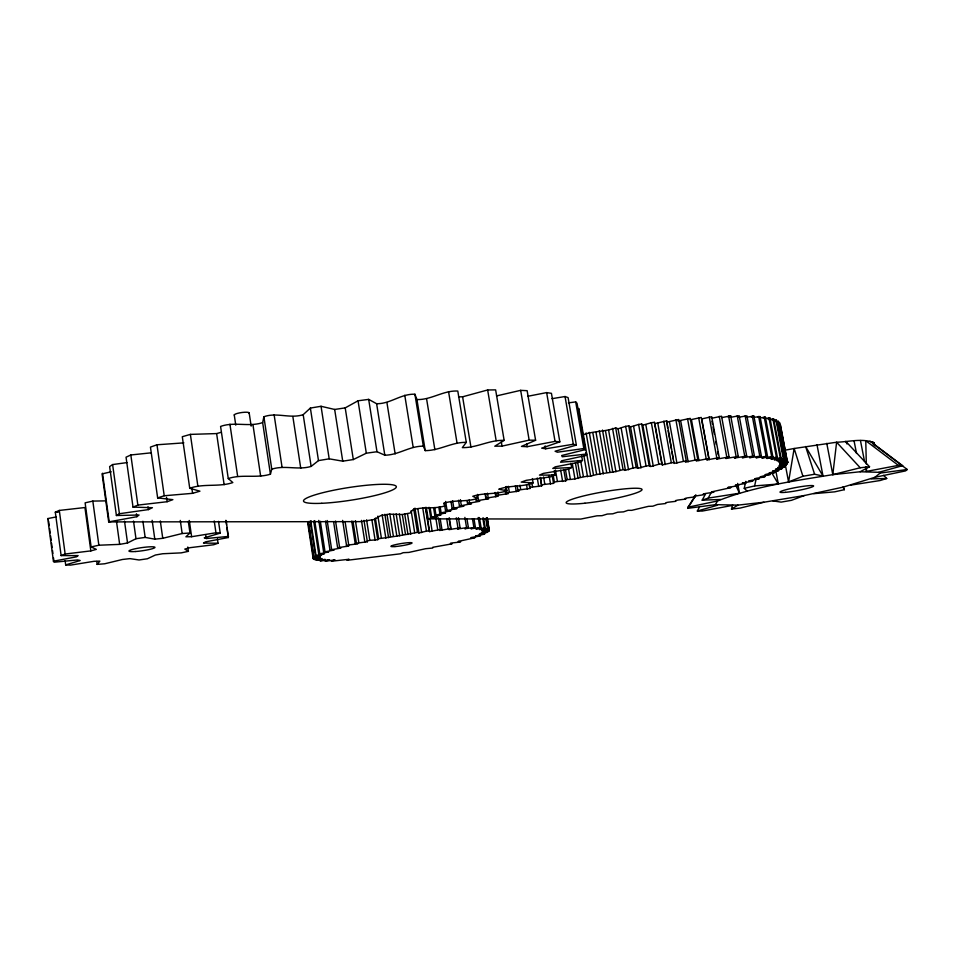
<?xml version="1.0" encoding="UTF-8"?>
<svg xmlns="http://www.w3.org/2000/svg" width="955" height="955" viewBox="0 0 955 955"><rect width="100%" height="100%" fill="white"/><g stroke="black" fill="none" stroke-linecap="round" stroke-linejoin="round"><path stroke-width="1.43" d="M874.219 442.834L873.765 444.218L907.25 469.502L905.555 470.899L874.947 477.285L843.289 487.086L804.361 495.526L763.916 502.223L737.94 505.123L715.331 504.67L687.684 508.358L688.018 507.201L717.539 500.981C754.271 486.37 793.999 481.057 832.796 474.635L836.616 442.225C848.9 441.89 862.52 437.915 874.219 442.834L874.78 445.71M667.593 427.888L666.733 420.833L654.843 423.602L654.378 422.337L651.358 422.719L642.811 425.166L641.7 424.02L638.62 424.45L630.527 426.897L628.784 425.87L625.656 426.348L618.064 428.783L615.689 427.888C604.945 431.899 593.616 430.908 583.147 434.728M528.939 483.135L529.667 487.408L541.64 485.904L540.614 477.596M816.991 444.72L823.007 476.056L814.603 474.241L802.916 476.27L788.567 481.941L794.154 448.492L836.616 442.225L860.228 467.759L869.528 466.756L845.76 441.341L847.001 443.991M217.394 538.859L218.038 543.24L203.487 543.073L205.516 541.855L228.352 537.522L226.216 520.594M666.733 420.833L674.027 463.426L686.227 460.835L678.707 419.508L666.566 422.206M578.467 410.041L578.778 408.442L590.668 476.163C582.407 476.02 575.543 479.84 567.186 479.529L565.706 480.902L557.41 481.475L554.366 482.108L553.53 483.385L541.831 484.734M262.649 422.599C248.945 427.279 234.214 421.406 220.581 426.443L228.257 478.551C241.949 473.931 256.656 478.515 270.42 474.193L262.649 422.599L263.878 416.75C276.795 412.047 290.213 418.982 303.189 414.673L310.375 408.06L321.047 406.293L334.668 409.456L345.209 407.881L358.041 400.79L368.678 399.381L376.616 403.714C390.285 404.001 401.196 393.579 414.912 394.236L416.941 399.56L425.238 450.629C439.479 450.665 452.025 442.022 466.291 442.356L457.791 391.049C443.478 390.237 431.242 400.014 416.941 399.56M745.795 481.38L744.243 488.339L754.617 485.928L756.157 478.944M581.726 456.12L582.466 460.429L560.573 462.232L561.588 460.788L586.382 455.38L586.728 454.007L562.256 456.753L561.659 455.523L585.129 449.674L577.035 403.285L575.698 401.9L568.368 402.879M270.42 474.193L271.769 469.192L263.878 416.75M763.916 502.223L740.161 508.072L731.47 509.075L732.628 504.885M426.312 507.38L428.174 518.875L580.807 519.066L596.923 515.819L601.984 515.688L607.308 514.053L612.764 513.814L617.682 512.214L623.531 511.868L628.02 510.316L631.673 510.352L648.445 506.341L652.85 506.186L657.577 504.455L665.695 503.512L665.886 502.7L667.987 502.246L675.842 501.315L675.591 500.575L677.99 500.038L685.774 499.071L685.081 498.415L687.409 497.865L695.443 496.815L694.297 496.23L704.814 494.535L703.226 494.033L705.411 493.484L713.863 492.243L711.833 491.825L730.85 487.647L727.913 487.42L736.854 485.916L738.704 485.367L735.338 485.236L744.375 483.648L746.106 483.111L742.298 483.075L751.394 481.416L752.994 480.878L748.768 480.938L759.356 478.694L754.713 478.849L756.109 478.336L763.821 477.058L765.158 476.545L760.096 476.808L770.351 474.456L764.895 474.814L766.005 474.337L773.884 472.904L774.923 472.427L769.085 472.892L777.955 470.934L778.826 470.481L772.631 471.054L781.345 469.048L782.05 468.607L775.496 469.287L784.019 467.246L784.556 466.828L777.668 467.616L786.311 465.157C766.674 465.598 793.533 468.213 786.49 459.236M731.506 505.577L702.271 511.068L697.329 511.032L699.37 507.165M720.536 499.465L702.188 500.157L705.614 493.783M702.188 500.157L708.204 498.104L711.678 491.694M715.331 504.67L717.539 500.981M687.684 508.358L694.643 497.269M688.018 507.201L695.837 494.797M313.264 555.046C309.444 565.36 332.627 554.712 316.248 560.251L325.285 559.451L319.973 560.824L321.035 560.907L329.594 559.785L325.01 561.098L326.371 561.134L335.062 559.869L331.278 561.11L332.901 561.074L349.041 559.272L346.963 560.31L400.491 553.793L403.189 552.682L408.883 552.42L425.644 548.707L432.699 548.039L432.794 547.287L452.085 543.837L450.402 543.395L452.407 542.906L458.758 542.213L460.692 541.724L458.137 541.437L473.596 538.071L475.053 537.617L470.851 537.677L479.374 536.125L480.544 535.683L475.602 535.934L483.91 534.299L484.77 533.893L479.147 534.311L487.647 532.257C470.743 532.221 493.425 534.728 488.602 527.912M111.222 471.782L102.078 473.895L108.691 521.908L361.121 521.633L374.241 519.46L380.699 515.64L388.888 514.184L402.198 514.506L410.173 513.002L413.061 509.624C423.423 506.592 434.418 509.158 444.755 505.971L443.98 503.118C454.819 499.787 466.47 502.02 477.273 498.522L476.784 495.597M438.393 517.837L440.291 529.524L439.658 530.491L450.653 528.521L448.993 518.338M686.227 460.835L685.38 462.101L697.771 459.582L690.238 418.386L677.895 420.988M311.306 521L308.083 521.931L313.479 557.302L320.223 556.634L313.156 558.591L320.462 558.018L313.932 559.415M466.291 442.356L462.351 447.62C476.724 447.99 489.76 439.718 504.145 440.386L495.633 389.879L487.647 389.974L462.602 396.803L458.555 396.85M108.691 521.908L136.84 516.703L139.06 515.008L116.403 515.521L109.634 466.601L112.606 464.56L127.063 462.59M96.742 561.456L97.135 564.369L99.881 561.122L94.044 561.301L70.515 565.121L65.68 564.906L65.107 560.609M313.479 557.302L321.608 555.261L315.341 555.762L310.124 521.597M352.98 521.251L356.406 543.204L367.377 541.76L367.198 540.9L369.812 540.375L377.75 539.682L378.646 538.668C391.825 537.032 404.443 534.991 417.466 532.329L418.959 532.962L426.467 531.135L429.153 530.801L429.583 531.601L440.291 529.524M188.314 521.394L189.985 532.997L185.903 536.806L191.621 536.71L215.949 532.771L220.223 533.129L218.516 521.382M697.771 459.582L696.291 460.943L708.789 458.507L701.245 417.454L690.155 419.83M582.466 460.429L580.592 461.969L555.285 466.828L552.79 468.428L571.639 467.532L570.887 463.175M874.947 477.285L880.152 473.071L907.25 469.502M271.769 469.192C284.674 464.882 298.187 470.397 311.139 466.41L318.481 460.608L329.189 458.83L342.738 461.17L353.314 459.558L366.314 453.195L376.986 451.727L384.817 455.201C398.39 455.117 409.743 445.937 423.34 446.164L425.238 450.629M708.789 458.507L706.7 459.964L719.246 457.612L711.702 416.726L701.722 418.923L709.219 459.737M450.653 528.521L448.981 529.631L460.071 527.817L458.412 517.682M504.145 440.386L494.774 446.212L502.02 446.116L529.154 440.136L535.612 440.255L527.136 390.69L520.666 390.344L496.516 395.919M731.47 509.075L737.94 505.123M116.403 515.521L119.423 513.718L148.407 509.6L152.418 507.702L133.02 507.105L126.048 457.194L130.835 454.974L151.26 452.813M315.341 555.762L324.413 553.697L318.743 554.019L313.694 521.084M590.668 476.163C601.149 472.689 612.382 473.214 623.066 469.574L625.418 470.266L633.058 467.998L636.197 467.52L637.916 468.344L646.069 466.052L649.149 465.61L650.904 466.47L658.831 464.261L661.851 463.855L662.281 464.918L674.23 462.256M719.246 457.612L716.56 459.152L729.071 456.92L721.538 416.201L711.427 418.326M429.034 507.296L430.669 517.407L440.947 515.032L434.812 515.33L433.63 508.06M826.767 443.335L832.796 474.635L860.085 471.758L869.528 466.756M571.639 467.532L568.368 469.203L543.276 473.405L539.456 475.113L554.939 475.113L554.198 470.827M106.196 500.862L92.826 501.089L85.114 502.843L91.119 546.905L98.866 545.221L119.662 544.374L127.54 542.977L135.98 538.716L145.16 537.414L154.806 539.169L162.756 538.31L182.154 533.523L189.985 532.997M728.199 417.108L730.706 415.879L738.239 456.406L734.431 458.066L746.703 456.072L739.17 415.747L730.36 417.359M729.071 456.92L725.812 458.519L738.239 456.406M460.071 527.817L457.397 529.046L468.368 527.411L466.935 518.768M434.812 515.33L445.543 512.954L439.778 513.145L438.823 507.296M535.612 440.255L521.454 446.415L527.124 446.713L555.046 441.377L559.833 441.879L551.441 393.341L546.642 392.601L527.626 396.313M55.306 512.167L59.294 510.436L84.935 507.535L90.832 550.892L65.143 554.019L61.12 555.583L55.306 512.167L58.136 512.262M318.743 554.019L328.604 551.954L323.638 552.086L318.767 520.403M133.02 507.105L137.866 505.1L167.113 501.721L172.867 499.668L157.647 497.901L150.448 447.095L156.978 444.779L183.873 442.869M439.778 513.145L450.915 510.782L445.543 510.853L444.278 503.082M746.703 456.072L742.369 457.791L754.414 455.941L746.905 415.819L738.155 417.347M554.939 475.113L550.462 476.843L526.193 480.341L521.215 482.108L533.117 482.92L532.389 478.574M445.543 510.853L457.039 508.526L452.109 508.466L450.939 501.339M751.251 417.072L753.877 416.094L761.362 455.989L756.074 457.791L767.51 456.227L760.049 416.559L754.39 417.287M468.368 527.411L464.763 528.748L475.399 527.315L473.978 518.72M804.361 495.526L791.432 500.336L781.106 502.115L772.917 500.898M754.414 455.941L749.591 457.708L761.362 455.989M323.638 552.086L334.107 550.068L329.964 549.996L325.5 521.048M218.038 543.24L213.729 544.744L190.176 547.657L184.804 549.089L188.41 551.345L187.789 547.024M757.781 417.347L760.049 416.559M452.109 508.466L463.903 506.174L459.439 505.995L458.495 500.265M559.833 441.879L541.676 448.146L545.675 448.79L573.322 444.242L576.354 445.09L568.106 397.626L565.038 396.528L551.99 398.677M762.997 417.992L765.421 417.204L772.858 456.633L766.758 458.472L777.37 457.218L769.969 418.027L766.137 418.326M157.647 497.901L164.224 495.764L192.588 493.329L199.941 491.18L189.735 488.256L182.298 436.71L190.379 434.382L216.63 433.582L220.701 432.424M459.439 505.995L471.483 503.763L467.532 503.452L467.055 500.575M533.117 482.92C522.146 487.217 509.803 485.104 498.761 489.223L506.974 490.786L506.257 486.501M767.51 456.227L761.803 458.042L772.858 456.633M475.399 527.315L470.946 528.724L481.057 527.518L479.41 517.55M767.414 418.815L769.969 418.027M883.614 475.363L886.729 478.479L880.092 480.532L850.893 485.104M65.68 564.906L80.172 560.513L77.606 559.94L54.077 562.22L53.432 561.218L47.75 518.577L56.381 516.894M467.532 503.452L479.756 501.291L476.33 500.85L475.853 497.949M329.964 549.996L340.875 548.075L337.628 547.788L333.582 521.621M220.223 533.129L204.263 537.844L206.28 538.513L228.543 536.424M771.007 419.806L773.693 419.018L781.071 457.97L774.302 459.809L783.924 458.877L776.594 420.188L773.216 420.343M576.354 445.09L555.094 451.238L557.374 452.204L583.827 448.54L585.129 449.674M697.329 511.032L717.48 505.231M476.33 500.85L488.685 498.761L485.809 498.2L485.08 493.842M777.37 457.218L770.924 459.057L781.071 457.97M481.057 527.518L475.853 528.975L485.271 528.019L483.624 518.111M860.085 471.758L878.827 472.307L902.594 465.67L869.981 441.162M90.832 550.892L96.312 549.376L91.119 546.905M506.974 490.786C495.943 494.642 483.863 492.589 472.785 496.278L477.273 498.522M189.735 488.256C203.618 483.254 218.886 487.289 232.853 482.573L228.257 478.551M485.809 498.2L498.235 496.206L495.932 495.514L495.454 492.601M337.628 547.788L348.766 545.985L346.498 545.52L348.718 544.971L357.659 543.873L356.406 543.204M783.924 458.877L776.881 460.704L785.953 459.94C763.14 465.467 802.833 457.147 779.805 463.247C804.456 459.558 763.63 467.079 787.314 463.593M495.932 495.514L508.346 493.628L506.651 492.816L505.673 486.943M485.271 528.019L479.41 529.5L487.981 528.807L486.286 518.541M832.796 474.635L860.228 467.759M721.873 417.574L730.706 415.879M506.651 492.816L518.995 491.037L517.92 490.106L517.192 485.844M517.92 490.106L530.109 488.459L529.368 484.054M487.981 528.807L481.595 530.276L489.187 529.846L482.359 531.577L489.079 530.813M843.289 487.086L844.363 489.676L834.73 491.837L813.791 493.663M746.643 417.216L753.877 416.094M188.41 551.345L181.199 552.873L162.696 553.745L155.355 555.034L147.392 558.77L139.036 559.976L129.94 558.627L122.431 559.475L104.68 563.784L97.135 564.369M759.953 417.848L765.421 417.204M53.432 561.218L76.531 556.813L78.119 555.607L61.12 555.583M865.66 467.198L866.483 471.4L898.392 465.372L902.594 465.67M784.079 450.354L794.154 448.492L802.916 476.27M768.691 419.496L773.693 419.018M428.174 518.875L437.139 516.989L430.669 517.407M624.737 470.385L625.418 470.266L618.064 428.783M708.204 498.104L739.48 493.222L737.666 483.409M775.544 421.585L778.659 421.501L785.953 459.94M754.617 485.928L778.313 484.006L775.902 471.221M871.163 478.885L886.729 478.479M878.827 472.307L880.152 473.071M898.392 465.372L865.767 440.721L866.316 464.094M744.243 488.339L747.132 491.145M779.913 422.958L787.159 461.146M823.007 476.056L805.614 446.51L814.603 474.241M771.688 472.737L778.313 484.006M47.75 518.577L48.419 519.771M842.979 487.134L844.363 489.676M735.875 485.462L739.48 493.222M529.667 487.408L530.109 488.459M307.785 523.447L313.156 558.591M872.858 441.914L873.419 444.815M860.443 440.518L864.562 461.575M854.045 440.756L856.516 453.446M787.553 462.495L780.354 424.557M780.713 428.759L784.007 446.176M784.556 449.077L785.941 456.335M784.401 449.471L784.95 452.36M786.323 459.618L787.147 463.963M778.241 421.167L785.535 459.665M785.332 464.858L788.567 481.941M775.973 419.89L783.315 458.639M772.882 418.768L780.259 457.767M768.954 417.813L776.367 457.063M764.203 417.025L771.652 456.526M758.64 416.428L766.113 456.156M752.277 416.01L759.762 455.965M745.115 415.783L752.636 455.953M737.212 415.759L744.733 456.144M728.57 415.938L736.102 456.502M719.234 416.308L726.779 457.063M711.964 421.227L712.502 424.127M713.039 427.028L714.376 434.298M715.713 441.556L716.25 444.457M717.587 451.715L718.124 454.616M709.243 416.881L716.787 457.815M698.654 417.657L706.199 458.746M691.444 419.723L698.941 460.68M687.516 418.636L695.049 459.856M680.664 420.713L688.149 461.802M675.877 419.806L683.386 461.158M669.431 421.883L676.904 463.08M668.106 430.729L671.449 449.22M671.962 452.061L673.251 459.164M663.809 421.179L671.305 462.626M657.804 423.232L665.253 464.536M654.843 423.602L662.281 464.918M654.378 422.337L661.851 463.855M651.358 422.719L658.831 464.261M645.843 424.76L653.268 466.136M642.811 425.166L650.224 466.565M641.7 424.02L649.149 465.61M638.62 424.45L646.069 466.052M633.619 426.455L641.008 467.89M630.527 426.897L637.916 468.344M628.784 425.87L636.197 467.52M625.656 426.348L633.058 467.998M621.192 428.306L628.545 469.776M615.689 427.888L623.066 469.574M612.525 428.389L619.902 470.075M608.633 430.299L615.963 471.794M605.482 430.812L612.8 472.319M602.498 430.048L609.839 471.746M599.322 430.586L606.652 472.283M596.027 432.424L603.309 473.931M592.876 432.973L600.146 474.48M589.283 432.352L596.577 474.038M586.119 432.925L593.401 474.599M579.231 414.434L579.745 417.359M580.258 420.284L581.535 427.589M582.049 430.514L582.55 433.439M583.063 436.363L583.577 439.288M584.09 442.213L585.367 449.53M585.869 452.455L586.382 455.38M575.698 401.9L583.827 448.54M583.78 455.284L587.516 476.736M580.628 460.632L583.374 476.438M577.477 461.229L580.222 477.023M565.038 396.528L573.322 444.242M575.388 462.769L578.109 478.503M572.272 463.378L574.994 479.088M568.559 468.881L570.29 478.921M565.444 469.49L567.186 479.529M563.737 469.49L565.706 480.902M560.681 470.099L562.638 481.523M546.642 392.601L555.046 441.377M555.44 470.015L557.41 481.475M553.136 474.945L554.366 482.108M552.062 474.826L553.53 483.385M545.174 445.901L545.675 448.79M549.065 475.459L550.534 484.006M543.586 476.951L544.804 484.101M540.184 477.369L541.64 485.904M537.271 478.013L538.727 486.537M520.666 390.344L529.154 440.136M526.647 443.848L527.124 446.713M531.816 482.49L532.544 486.764M526.539 484.698L527.291 489.103M519.974 485.188L520.69 489.461M515.294 485.832L516.285 491.682M501.28 441.747L502.02 446.116M508.323 486.298L509.313 492.159M505.028 489.903L505.768 494.272M487.647 389.974L496.158 440.661M497.961 491.944L498.45 494.869M495.06 492.494L495.788 496.851M487.456 493.186L488.184 497.555M485.427 493.616L486.393 499.393M487.253 518.195L489.187 529.846M487.098 517.92L489.044 529.583M486.919 517.765L488.124 525.011M487.444 522.445L487.921 525.346M488.399 528.234L488.876 531.123M485.785 518.326L487.48 528.593M482.776 517.956L484.412 527.876M462.602 396.803L470.946 447.107M477.584 494.415L478.539 500.217M478.204 517.455L479.864 527.447M472.45 518.696L473.871 527.303M469.096 499.954L469.574 502.831M448.552 391.586L457.039 443.048M464.87 517.383L466.529 527.47M460.37 499.644L461.313 505.386M456.311 517.801L457.97 527.948M452.622 500.742L453.792 507.881M449.292 517.885L451.178 529.464M445.603 501.447L447.047 510.28M446.654 518.541L448.313 528.724M426.575 398.784L434.883 449.733M440.136 506.747L441.091 512.596M440.171 518.637L442.07 530.252M434.752 507.535L435.934 514.817M435.85 518.111L437.748 529.798M414.912 394.236L423.34 446.164M430.18 508.239L431.588 516.918M430.037 518.195L432.161 531.302M425.811 508.275L429.583 531.601M425.369 507.368L429.153 530.801M404.765 395.227L413.169 447.274M422.683 507.69L426.467 531.135M417.896 509.23L421.656 532.604M414.959 508.12L418.959 532.962M413.694 508.848L417.466 532.329M411.139 510.698L414.685 532.723M407.475 513.635L410.757 534.12M386.918 402.521L395.155 453.923M404.705 514.041L407.988 534.525M402.389 514.996L405.445 534.096M399.345 513.957L402.628 534.537M396.158 513.862L399.656 535.827M376.616 403.714L384.817 455.201M393.376 514.315L396.874 536.28M389.843 513.993L393.341 536.042M387.038 514.47L390.535 536.531M368.678 399.381L376.986 451.727M384.865 514.268L388.589 537.689M382.131 514.757L385.844 538.178M377.905 516.106L381.391 538.154M358.041 400.79L366.314 453.195M375.399 518.099L378.646 538.668M374.527 519.198L377.75 539.682M371.889 519.711L375.112 540.196M366.589 519.83L369.812 540.375M363.974 520.368L367.377 541.76M345.209 407.881L353.314 459.558M361.444 520.38L364.882 542.285M355.427 520.69L358.853 542.667M334.668 409.456L342.738 461.17M351.715 521.096L355.344 544.398M345.077 521.609L348.718 544.971M342.63 520.38L346.689 546.511M321.047 406.293L329.189 458.83M335.527 521.072L339.586 547.263M310.375 408.06L318.481 460.608M327.159 520.511L331.636 549.495M320.331 521.335L324.987 551.608M303.189 414.673L311.139 466.41M314.696 520.606L319.746 553.578M310.769 521.155L315.998 555.38M292.851 416.559L300.753 468.284M308.37 521.537L313.777 556.956M308.584 524.45L309.038 527.363M309.48 530.276L309.921 533.188M312.369 549.221L312.822 552.133M274.109 414.697L282.047 467.186M252.956 424.724L260.667 476.247M249.195 413.014L251.153 426.133M234.25 414.924L235.766 425.142M229.928 424.199L237.652 476.402M216.63 433.582L224.138 484.71M225.834 520.332L226.466 524.629M226.884 527.494L228.352 537.522M214.23 520.964L215.949 532.771M205.862 535.612L206.28 538.513M190.379 434.382L197.864 486.071M191.967 488.996L192.588 493.329M189.293 520.475L191.621 536.71M180.28 520.415L182.154 533.523M166.48 497.328L167.113 501.721M156.978 444.779L164.224 495.764M160.297 520.941L162.756 538.31M152.143 520.32L154.806 539.169M148.001 506.723L148.407 509.6M142.892 521.251L145.16 537.414M130.835 454.974L137.866 505.1M136.434 513.79L136.84 516.703M133.509 521.06L135.98 538.716M124.508 521.144L127.54 542.977M112.606 464.56L119.423 513.718M116.45 521.096L119.662 544.374M102.507 473.238L109.133 521.335M92.826 501.089L98.866 545.221M59.294 510.436L65.143 554.019M48.621 521.239L49.206 525.632M49.588 528.557L50.173 532.95M50.567 535.874L51.152 540.267M51.546 543.192L52.131 547.585M52.513 550.51L52.907 553.434M53.492 557.827L53.886 560.752M866.376 467.019L866.483 471.4M234.429 415.27A7.556 1.421 -8 0 1 242.045 412.488A7.556 1.421 -8 0 1 248.849 413.431M321.787 503.297A46.962 6.422 -8.8 0 0 396.003 487.647A46.962 6.422 -8.8 0 0 332.125 490.56A46.962 6.422 -8.8 0 0 321.787 503.297M135.503 551.513A13.155 1.6 -8.1 0 0 154.961 547.382A13.155 1.6 -8.1 0 0 135.347 548.743A13.155 1.6 -8.1 0 0 135.503 551.513M394.988 546.57A10.72 1.122 -9.1 0 0 411.987 543.12A10.72 1.122 -9.1 0 0 397.519 544.219A10.72 1.122 -9.1 0 0 394.988 546.57M785.38 492.338A17.083 1.647 -10.4 0 0 813.206 486.417A17.083 1.647 -10.4 0 0 791.946 488.315A17.083 1.647 -10.4 0 0 785.38 492.338M584.938 503.213A38.475 4.333 -9.9 0 0 642.023 489.629A38.475 4.333 -9.9 0 0 585.379 495.514A38.475 4.333 -9.9 0 0 584.938 503.213"/></g></svg>
